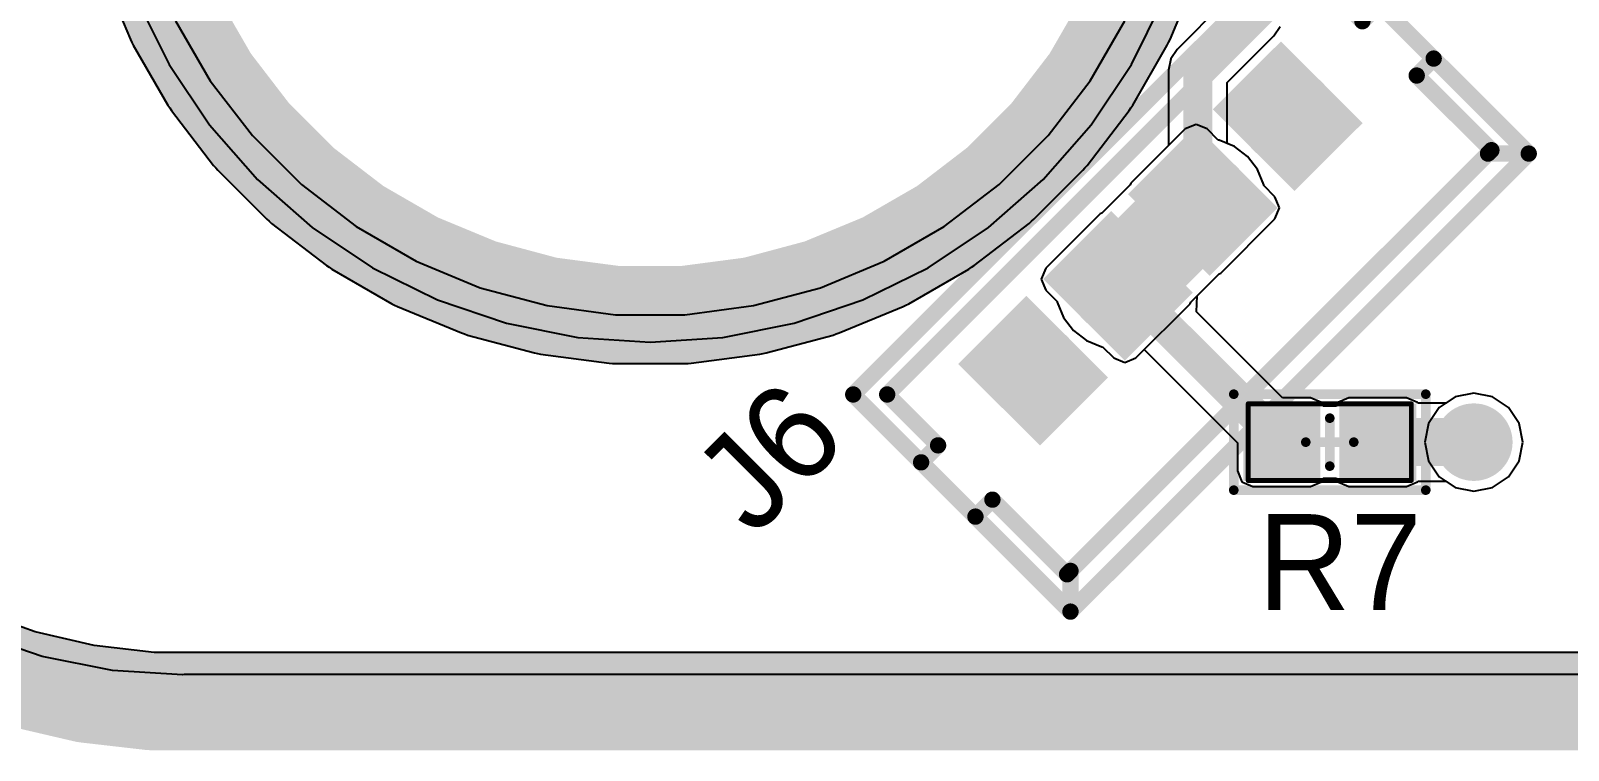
# Model space of a CAD drawing. Header units: millimetres. Extents: x 118 to 288, y 159 to 220.
# Drawn here: x 256.22 to 272.23, y 160.81 to 168.31 of the extents above; entities that cross this region are included whole.
import ezdxf

# ---------------------------------------------------------------- set-up
doc = ezdxf.new("R2010")
doc.units = ezdxf.units.MM
for name, color, linetype in [('BottomLayer', 5, 'Continuous'), ('BottomOverlay', 54, 'Continuous'), ('BottomSolder', 6, 'Continuous'), ('InternalPlane1', 76, 'Continuous'), ('InternalPlane2', 16, 'Continuous'), ('KeepOutLayer', 6, 'Continuous'), ('Mechanical1', 6, 'Continuous'), ('Mechanical13', 56, 'Continuous'), ('Mechanical15', 56, 'Continuous'), ('MultiLayer', 9, 'Continuous'), ('PadHoleLayer', 156, 'Continuous'), ('TopLayer', 1, 'Continuous'), ('TopOverlay', 2, 'Continuous'), ('TopPaste', 8, 'Continuous'), ('TopSolder', 216, 'Continuous'), ('ViaHoleLayer', 16, 'Continuous')]:
    doc.layers.add(name, color=color, linetype=linetype)

# ---------------------------------------------------------------- blocks, each defined once
blk = doc.blocks.new('MOLEX53047_0410_B_72')
at = {"layer": 'BottomLayer'}
for points in [[(-0.40000174, -0.49999646), (0.39999666, -0.49999646), (-0.40000174, 0.50000154), (0.39999666, 0.50000154)], [(0.8499983, -0.49999646), (1.6499967, -0.49999646), (0.8499983, 0.50000154), (1.6499967, 0.50000154)], [(2.09999834, -0.49999646), (2.89999674, -0.49999646), (2.09999834, 0.50000154), (2.89999674, 0.50000154)], [(3.34999838, -0.49999646), (4.149996779999999, -0.49999646), (3.34999838, 0.50000154), (4.149996779999999, 0.50000154)]]:
    blk.add_solid(points, dxfattribs=at)
at = {"layer": 'BottomOverlay', "const_width": 0.16999966}
for points in [[(-1.49999954, -1.15000024), (-1.49999954, 2.05000098)], [(5.249999659999999, 2.05000098), (-1.49999954, 2.05000098)], [(-1.1999976, 1.74999904), (-1.49999954, 2.05000098)], [(5.249999659999999, 2.05000098), (4.94999772, 1.74999904)], [(5.249999659999999, -1.15000024), (5.249999659999999, 2.05000098)], [(5.00000016, 1.74999904), (-1.25000004, 1.74999904)], [(-1.1999976, 1.74999904), (-1.25000004, 1.74999904)], [(-1.25000004, 0.6499986999999999), (-1.25000004, 1.74999904)], [(5.00000016, 1.74999904), (4.94999772, 1.74999904)], [(5.00000016, 0.6499986999999999), (5.00000016, 1.74999904)], [(-1.25000004, 0.6499986999999999), (-1.49999954, 0.6499986999999999)], [(5.249999659999999, 0.6499986999999999), (5.00000016, 0.6499986999999999)], [(-1.25000004, -0.1499997), (-1.49999954, -0.1499997)], [(-1.25000004, -0.90000074), (-1.25000004, -0.1499997)], [(5.249999659999999, -0.1499997), (5.00000016, -0.1499997)], [(5.00000016, -0.90000074), (5.00000016, -0.1499997)], [(5.00000016, -0.90000074), (-1.25000004, -0.90000074)], [(5.249999659999999, -1.15000024), (-1.49999954, -1.15000024)]]:
    blk.add_lwpolyline(points, dxfattribs=at)
at = {"layer": 'BottomOverlay', "const_width": 0.08499856}
for points in [[(-1.54249882, 2.05000098, 1), (-1.45750026, 2.05000098, 1)], [(-1.54249882, 2.05000098, 1), (-1.45750026, 2.05000098, 1)], [(-1.54249882, 2.05000098, 1), (-1.45750026, 2.05000098, 1)], [(5.20750038, 2.05000098, 1), (5.29249894, 2.05000098, 1)], [(5.20750038, 2.05000098, 1), (5.29249894, 2.05000098, 1)], [(5.20750038, 2.05000098, 1), (5.29249894, 2.05000098, 1)], [(-1.29249932, 1.74999904, 1), (-1.20750076, 1.74999904, 1)], [(-1.29249932, 1.74999904, 1), (-1.20750076, 1.74999904, 1)], [(-1.29249932, 1.74999904, 1), (-1.20750076, 1.74999904, 1)], [(-1.24249688, 1.74999904, 1), (-1.15749832, 1.74999904, 1)], [(-1.24249688, 1.74999904, 1), (-1.15749832, 1.74999904, 1)], [(4.907498439999999, 1.74999904, 1), (4.992496999999999, 1.74999904, 1)], [(4.907498439999999, 1.74999904, 1), (4.992496999999999, 1.74999904, 1)], [(4.95750088, 1.74999904, 1), (5.042499439999999, 1.74999904, 1)], [(4.95750088, 1.74999904, 1), (5.042499439999999, 1.74999904, 1)], [(4.95750088, 1.74999904, 1), (5.042499439999999, 1.74999904, 1)], [(-1.54249882, 0.6499986999999999, 1), (-1.45750026, 0.6499986999999999, 1)], [(-1.29249932, 0.6499986999999999, 1), (-1.20750076, 0.6499986999999999, 1)], [(-1.29249932, 0.6499986999999999, 1), (-1.20750076, 0.6499986999999999, 1)], [(4.95750088, 0.6499986999999999, 1), (5.042499439999999, 0.6499986999999999, 1)], [(4.95750088, 0.6499986999999999, 1), (5.042499439999999, 0.6499986999999999, 1)], [(5.20750038, 0.6499986999999999, 1), (5.29249894, 0.6499986999999999, 1)], [(-1.54249882, -0.1499997, 1), (-1.45750026, -0.1499997, 1)], [(-1.29249932, -0.1499997, 1), (-1.20750076, -0.1499997, 1)], [(-1.29249932, -0.1499997, 1), (-1.20750076, -0.1499997, 1)], [(4.95750088, -0.1499997, 1), (5.042499439999999, -0.1499997, 1)], [(4.95750088, -0.1499997, 1), (5.042499439999999, -0.1499997, 1)], [(5.20750038, -0.1499997, 1), (5.29249894, -0.1499997, 1)], [(-1.29249932, -0.90000074, 1), (-1.20750076, -0.90000074, 1)], [(-1.29249932, -0.90000074, 1), (-1.20750076, -0.90000074, 1)], [(4.95750088, -0.90000074, 1), (5.042499439999999, -0.90000074, 1)], [(4.95750088, -0.90000074, 1), (5.042499439999999, -0.90000074, 1)], [(-1.54249882, -1.15000024, 1), (-1.45750026, -1.15000024, 1)], [(-1.54249882, -1.15000024, 1), (-1.45750026, -1.15000024, 1)], [(5.20750038, -1.15000024, 1), (5.29249894, -1.15000024, 1)], [(5.20750038, -1.15000024, 1), (5.29249894, -1.15000024, 1)]]:
    blk.add_lwpolyline(points, format="xyb", close=True, dxfattribs=at)
at = {"layer": 'BottomSolder'}
for points in [[(-0.50160174, -0.60159646), (0.5015966599999999, -0.60159646), (-0.50160174, 0.60160154), (0.5015966599999999, 0.60160154)], [(0.7483983, -0.60159646), (1.7515967, -0.60159646), (0.7483983, 0.60160154), (1.7515967, 0.60160154)], [(1.99839834, -0.60159646), (3.00159674, -0.60159646), (1.99839834, 0.60160154), (3.00159674, 0.60160154)], [(3.24839838, -0.60159646), (4.25159678, -0.60159646), (3.24839838, 0.60160154), (4.25159678, 0.60160154)]]:
    blk.add_solid(points, dxfattribs=at)
at = {"layer": 'InternalPlane1', "const_width": 0.5039994999999999}
for points in [[(0.99799902, 2.54e-06, 1), (1.50199598, 2.54e-06, 1)], [(2.24799906, 2.54e-06, 1), (2.75199602, 2.54e-06, 1)]]:
    blk.add_lwpolyline(points, format="xyb", close=True, dxfattribs=at)
at = {"layer": 'InternalPlane2', "const_width": 0.5039994999999999}
for points in [[(-0.25200102, 2.54e-06, 1), (0.25199594, 2.54e-06, 1)], [(0.99799902, 2.54e-06, 1), (1.50199598, 2.54e-06, 1)], [(2.24799906, 2.54e-06, 1), (2.75199602, 2.54e-06, 1)], [(3.4979991, 2.54e-06, 1), (4.00199606, 2.54e-06, 1)]]:
    blk.add_lwpolyline(points, format="xyb", close=True, dxfattribs=at)
at = {"layer": 'MultiLayer'}
for points in [[(-0.40000174, -0.49999646), (0.39999666, -0.49999646), (-0.40000174, 0.50000154), (0.39999666, 0.50000154)], [(0.8499983, -0.49999646), (1.6499967, -0.49999646), (0.8499983, 0.50000154), (1.6499967, 0.50000154)], [(2.09999834, -0.49999646), (2.89999674, -0.49999646), (2.09999834, 0.50000154), (2.89999674, 0.50000154)], [(3.34999838, -0.49999646), (4.149996779999999, -0.49999646), (3.34999838, 0.50000154), (4.149996779999999, 0.50000154)]]:
    blk.add_solid(points, dxfattribs=at)
at = {"layer": 'PadHoleLayer', "const_width": 0.2499995}
for points in [[(-0.12500102, 2.54e-06, 1), (0.12499594, 2.54e-06, 1)], [(1.12499902, 2.54e-06, 1), (1.37499598, 2.54e-06, 1)], [(2.37499906, 2.54e-06, 1), (2.62499602, 2.54e-06, 1)], [(3.6249991, 2.54e-06, 1), (3.87499606, 2.54e-06, 1)]]:
    blk.add_lwpolyline(points, format="xyb", close=True, dxfattribs=at)
at = {"layer": 'TopLayer'}
for points in [[(-0.40000174, -0.49999646), (0.39999666, -0.49999646), (-0.40000174, 0.50000154), (0.39999666, 0.50000154)], [(0.8499983, -0.49999646), (1.6499967, -0.49999646), (0.8499983, 0.50000154), (1.6499967, 0.50000154)], [(2.09999834, -0.49999646), (2.89999674, -0.49999646), (2.09999834, 0.50000154), (2.89999674, 0.50000154)], [(3.34999838, -0.49999646), (4.149996779999999, -0.49999646), (3.34999838, 0.50000154), (4.149996779999999, 0.50000154)]]:
    blk.add_solid(points, dxfattribs=at)
at = {"layer": 'TopSolder'}
for points in [[(-0.50160174, -0.60159646), (0.5015966599999999, -0.60159646), (-0.50160174, 0.60160154), (0.5015966599999999, 0.60160154)], [(0.7483983, -0.60159646), (1.7515967, -0.60159646), (0.7483983, 0.60160154), (1.7515967, 0.60160154)], [(1.99839834, -0.60159646), (3.00159674, -0.60159646), (1.99839834, 0.60160154), (3.00159674, 0.60160154)], [(3.24839838, -0.60159646), (4.25159678, -0.60159646), (3.24839838, 0.60160154), (4.25159678, 0.60160154)]]:
    blk.add_solid(points, dxfattribs=at)
blk = doc.blocks.new('0402__82')
at = {"layer": 'Mechanical15'}
for points, const_width in [([(0.3999992, 0.85000084), (-0.3999992, 0.85000084)], 0.0499999), ([(-0.3999992, -0.85000084), (-0.3999992, 0.85000084)], 0.0499999), ([(0.3999992, -0.85000084), (0.3999992, 0.85000084)], 0.0499999), ([(0, -0.2499995), (0, 0.2499995)], 0.0999998), ([(0.2499995, 0), (-0.2499995, 0)], 0.0999998), ([(0.3999992, -0.85000084), (-0.3999992, -0.85000084)], 0.0499999)]:
    blk.add_lwpolyline(points, dxfattribs=dict(at, const_width=const_width))
for points, const_width in [([(-0.41249854, 0.85000084, 1), (-0.38749986, 0.85000084, 1)], 0.02499868), ([(-0.41249854, 0.85000084, 1), (-0.38749986, 0.85000084, 1)], 0.02499868), ([(0.38749986, 0.85000084, 1), (0.41249854, 0.85000084, 1)], 0.02499868), ([(0.38749986, 0.85000084, 1), (0.41249854, 0.85000084, 1)], 0.02499868), ([(-0.02499868, 0.2499995, 1), (0.02499868, 0.2499995, 1)], 0.0499999), ([(-0.27499818, 0, 1), (-0.22500082, 0, 1)], 0.0499999), ([(0.22500082, 0, 1), (0.27499818, 0, 1)], 0.0499999), ([(-0.02499868, -0.2499995, 1), (0.02499868, -0.2499995, 1)], 0.0499999), ([(-0.41249854, -0.85000084, 1), (-0.38749986, -0.85000084, 1)], 0.02499868), ([(-0.41249854, -0.85000084, 1), (-0.38749986, -0.85000084, 1)], 0.02499868), ([(0.38749986, -0.85000084, 1), (0.41249854, -0.85000084, 1)], 0.02499868), ([(0.38749986, -0.85000084, 1), (0.41249854, -0.85000084, 1)], 0.02499868)]:
    blk.add_lwpolyline(points, format="xyb", close=True, dxfattribs=dict(at, const_width=const_width))
at = {"layer": 'TopLayer'}
for points in [[(0.2999994, 0.80000094), (-0.2999994, 0.80000094), (0.2999994, 0.20000214), (-0.2999994, 0.20000214)], [(0.2999994, -0.1999996), (-0.2999994, -0.1999996), (0.2999994, -0.7999984), (-0.2999994, -0.7999984)]]:
    blk.add_solid(points, dxfattribs=at)
at = {"layer": 'TopOverlay', "const_width": 0.0999998}
for points in [[(-0.499999, -1.00000054), (-0.499999, 1.00000054)], [(0.499999, 1.00000054), (-0.499999, 1.00000054)], [(0.499999, -1.00000054), (0.499999, 1.00000054)], [(0.499999, -1.00000054), (-0.499999, -1.00000054)]]:
    blk.add_lwpolyline(points, dxfattribs=at)
at = {"layer": 'TopOverlay', "const_width": 0.0499999}
for points in [[(-0.52499768, 1.00000054, 1), (-0.47500032, 1.00000054, 1)], [(-0.52499768, 1.00000054, 1), (-0.47500032, 1.00000054, 1)], [(0.47500032, 1.00000054, 1), (0.52499768, 1.00000054, 1)], [(0.47500032, 1.00000054, 1), (0.52499768, 1.00000054, 1)], [(-0.52499768, -1.00000054, 1), (-0.47500032, -1.00000054, 1)], [(-0.52499768, -1.00000054, 1), (-0.47500032, -1.00000054, 1)], [(0.47500032, -1.00000054, 1), (0.52499768, -1.00000054, 1)], [(0.47500032, -1.00000054, 1), (0.52499768, -1.00000054, 1)]]:
    blk.add_lwpolyline(points, format="xyb", close=True, dxfattribs=at)
at = {"layer": 'TopPaste'}
for points in [[(0.2999994, 0.80000094), (-0.2999994, 0.80000094), (0.2999994, 0.20000214), (-0.2999994, 0.20000214)], [(0.2999994, -0.1999996), (-0.2999994, -0.1999996), (0.2999994, -0.7999984), (-0.2999994, -0.7999984)]]:
    blk.add_solid(points, dxfattribs=at)
at = {"layer": 'TopSolder'}
for points in [[(0.4015994, 0.9016009399999999), (-0.4015994, 0.9016009399999999), (0.4015994, 0.09840214), (-0.4015994, 0.09840214)], [(0.4015994, -0.09839959999999999), (-0.4015994, -0.09839959999999999), (0.4015994, -0.9015983999999999), (-0.4015994, -0.9015983999999999)]]:
    blk.add_solid(points, dxfattribs=at)

msp = doc.modelspace()

# ---------------------------------------------------------------- linework, layer by layer
at = {"layer": 'BottomLayer'}
for p, q in [((257.32552294, 168.63865434), (257.66034828, 167.95969964)), ((267.68439732, 167.95969964), (268.01922266, 168.63865434)), ((268.64412362, 168.60169988), (268.1593189, 168.11689516)), ((269.1662892, 168.25871098), (269.23259336, 168.35794624)), ((268.68148448, 167.77390626), (269.1662892, 168.25871098)), ((268.09301474, 168.0176599), (268.06972802, 167.90060654)), ((268.1593189, 168.11689516), (268.09301474, 168.0176599)), ((257.66034828, 167.95969964), (258.0809291, 167.33025462)), ((267.2638165, 167.33025462), (267.68439732, 167.95969964)), ((268.06972802, 167.90060654), (268.06973056, 167.90059384)), ((268.06973056, 167.90059384), (268.06973056, 167.1154392)), ((268.68148448, 167.1357211), (268.68148448, 167.77390626)), ((258.0809291, 167.33025462), (258.58007212, 166.76109142)), ((266.76467348, 166.76109142), (267.2638165, 167.33025462)), ((268.06973056, 167.1154392), (267.6769221, 166.72263074)), ((268.75592426, 167.10488804), (268.68148448, 167.1357211)), ((268.89170504, 167.00069724), (268.75592426, 167.10488804)), ((268.99589584, 166.86491646), (268.89170504, 167.00069724)), ((269.0613872, 166.70679892), (268.99589584, 166.86491646)), ((258.58007212, 166.76109142), (259.14923532, 166.2619484)), ((266.19551028, 166.2619484), (266.76467348, 166.76109142)), ((267.67017078, 166.70632902), (267.37502786, 166.4111861)), ((267.6769221, 166.72263074), (267.67017078, 166.70632902)), ((269.06254798, 166.69798258), (269.0613872, 166.70679892)), ((269.17932194, 166.58120862), (269.06254798, 166.69798258)), ((269.22687582, 166.46640316), (269.17932194, 166.58120862)), ((267.35872106, 166.40443224), (266.79303766, 165.83874884)), ((267.37502786, 166.4111861), (267.35872106, 166.40443224)), ((269.17932194, 166.3515977), (269.22687582, 166.46640316)), ((259.14923532, 166.2619484), (259.7786778, 165.84136758)), ((265.5660678, 165.84136758), (266.19551028, 166.2619484)), ((268.61363854, 165.7859143), (269.17932194, 166.3515977)), ((259.7786778, 165.84136758), (260.45763504, 165.50654224)), ((264.88711056, 165.50654224), (265.5660678, 165.84136758)), ((266.79303766, 165.83874884), (266.74548378, 165.72394338)), ((268.30218882, 165.48401244), (268.59733682, 165.77916298)), ((268.59733682, 165.77916298), (268.61363854, 165.7859143)), ((266.74548378, 165.72394338), (266.79303766, 165.60913792)), ((266.79303766, 165.60913792), (266.90980908, 165.4923665)), ((260.45763504, 165.50654224), (261.17448654, 165.26320516)), ((264.17025906, 165.26320516), (264.88711056, 165.50654224)), ((266.90980908, 165.4923665), (266.91096986, 165.48354762)), ((266.91096986, 165.48354762), (266.9764663, 165.32543008)), ((267.7297541, 164.9020324), (268.2954375, 165.4677158)), ((268.2954375, 165.4677158), (268.30218882, 165.48401244)), ((261.17448654, 165.26320516), (261.91696664, 165.11551686)), ((263.42777896, 165.11551686), (264.17025906, 165.26320516)), ((266.9764663, 165.32543008), (267.08065456, 165.1896493)), ((261.91696664, 165.11551686), (262.6723728, 165.06600464)), ((262.6723728, 165.06600464), (263.42777896, 165.11551686)), ((267.08065456, 165.1896493), (267.2164328, 165.08546104)), ((267.2164328, 165.08546104), (267.37455288, 165.0199646)), ((267.37455288, 165.0199646), (267.38337176, 165.01880382)), ((267.38337176, 165.01880382), (267.50014318, 164.9020324)), ((267.50014318, 164.9020324), (267.61494864, 164.85447852)), ((267.61494864, 164.85447852), (267.7297541, 164.9020324)), ((271.05491128, 164.495988), (270.88952172, 164.38547768)), ((271.25000106, 164.53479412), (271.05491128, 164.495988)), ((271.44509084, 164.495988), (271.25000106, 164.53479412)), ((271.6104804, 164.38547768), (271.44509084, 164.495988)), ((270.88952172, 164.38547768), (270.7790114, 164.22008812)), ((271.72099072, 164.22008812), (271.6104804, 164.38547768)), ((270.7790114, 164.22008812), (270.74020528, 164.02499834)), ((271.75979684, 164.02499834), (271.72099072, 164.22008812)), ((270.74020528, 164.02499834), (270.7790114, 163.82990856)), ((271.72099072, 163.82990856), (271.75979684, 164.02499834)), ((270.7790114, 163.82990856), (270.88952172, 163.664519)), ((271.6104804, 163.664519), (271.72099072, 163.82990856)), ((270.88952172, 163.664519), (271.05491128, 163.55400868)), ((271.44509084, 163.55400868), (271.6104804, 163.664519)), ((271.05491128, 163.55400868), (271.25000106, 163.51520256)), ((271.25000106, 163.51520256), (271.44509084, 163.55400868)), ((256.33732578, 161.79296572), (255.62825684, 162.0336612)), ((257.07174646, 161.64688016), (256.33732578, 161.79296572)), ((257.80025148, 161.59913324), (257.07174646, 161.64688016)), ((257.81895096, 161.6028518), (257.80025148, 161.59913324)), ((277.74096598, 161.6028518), (257.81895096, 161.6028518))]:
    msp.add_line(p, q, dxfattribs=at)
for points, const_width in [([(268.37560752, 167.90060654), (268.95000058, 168.4749996)], 0.2999994), ([(268.37560752, 166.53711422), (268.37560752, 167.90060654)], 0.2999994), ([(267.54424012, 165.65323232), (268.42812202, 166.53711422)], 1.00000054), ([(268.37560752, 166.53711422), (268.42812202, 166.53711422)], 0.2999994), ([(267.54423758, 165.65323232), (267.54424012, 165.65323232)], 1.00000054)]:
    msp.add_lwpolyline(points, dxfattribs=dict(at, const_width=const_width))
for points, const_width in [([(268.30060894, 167.90060654, 1), (268.4506061, 167.90060654, 1)], 0.1499997), ([(268.30060894, 167.90060654, 1), (268.4506061, 167.90060654, 1)], 0.1499997), ([(268.17812252, 166.53711422, 1), (268.67812152, 166.53711422, 1)], 0.499999), ([(268.30060894, 166.53711422, 1), (268.4506061, 166.53711422, 1)], 0.1499997), ([(268.30060894, 166.53711422, 1), (268.4506061, 166.53711422, 1)], 0.1499997), ([(268.35312344, 166.53711422, 1), (268.5031206, 166.53711422, 1)], 0.1499997), ([(267.29423808, 165.65323232, 1), (267.79423708, 165.65323232, 1)], 0.499999), ([(267.29424062, 165.65323232, 1), (267.79423962, 165.65323232, 1)], 0.499999), ([(267.29424062, 165.65323232, 1), (267.79423962, 165.65323232, 1)], 0.499999), ([(271.07500014, 164.02499834, 1), (271.42500198, 164.02499834, 1)], 0.3499993)]:
    msp.add_lwpolyline(points, format="xyb", close=True, dxfattribs=dict(at, const_width=const_width))
at = {"layer": 'InternalPlane1'}
for p, q in [((256.98147994, 168.88633736), (257.25738744, 168.22024014)), ((268.08735562, 168.22024014), (268.36326312, 168.88633736)), ((257.25738744, 168.22024014), (257.27312782, 168.19079392)), ((257.27312782, 168.19079392), (257.28691748, 168.16035456)), ((257.28691748, 168.16035456), (257.64740444, 167.53597176)), ((267.69733862, 167.53596922), (268.05782558, 168.16035456)), ((268.05782558, 168.16035456), (268.07161524, 168.19079392)), ((268.07161524, 168.19079392), (268.08735562, 168.22024014)), ((257.64740444, 167.53597176), (257.6668583, 167.50882424)), ((257.6668583, 167.50882424), (257.68450114, 167.4804499)), ((267.66024192, 167.4804499), (267.67787714, 167.50881154)), ((267.67787714, 167.50881154), (267.69733862, 167.53596922)), ((257.68450114, 167.4804499), (258.12340806, 166.90845968)), ((267.22133754, 166.90845968), (267.66024192, 167.4804499)), ((258.12340806, 166.90845968), (258.14623504, 166.88408584)), ((258.14623504, 166.88408584), (258.16743134, 166.85825912)), ((267.17731172, 166.85825912), (267.19849532, 166.8840706)), ((267.19849532, 166.8840706), (267.22133754, 166.90845968)), ((258.16743134, 166.85825912), (258.67723982, 166.34845064)), ((266.66750324, 166.34845064), (267.17731172, 166.85825912)), ((258.67723982, 166.34845064), (258.7030513, 166.32726704)), ((258.7030513, 166.32726704), (258.72744038, 166.30442482)), ((258.72744038, 166.30442482), (259.2994306, 165.86552044)), ((266.04531246, 165.86552044), (266.61730268, 166.30442736)), ((266.61730268, 166.30442736), (266.64167652, 166.32725434)), ((266.64167652, 166.32725434), (266.66750324, 166.34845064)), ((259.2994306, 165.86552044), (259.32779224, 165.84788522)), ((259.32779224, 165.84788522), (259.35494992, 165.82842374)), ((259.35494992, 165.82842374), (259.97933526, 165.46793678)), ((265.3654078, 165.46793678), (265.9897906, 165.82842374)), ((265.9897906, 165.82842374), (266.01693812, 165.8478776)), ((266.01693812, 165.8478776), (266.04531246, 165.86552044)), ((259.97933526, 165.46793678), (260.00977462, 165.45414712)), ((260.00977462, 165.45414712), (260.03922084, 165.43840674)), ((260.03922084, 165.43840674), (260.70531806, 165.16249924)), ((264.639425, 165.16249924), (265.30552222, 165.43840674)), ((265.30552222, 165.43840674), (265.33496844, 165.45414712)), ((265.33496844, 165.45414712), (265.3654078, 165.46793678)), ((260.70531806, 165.16249924), (260.73727888, 165.15280406)), ((260.73727888, 165.15280406), (260.76854374, 165.14103624)), ((260.76854374, 165.14103624), (261.46495332, 164.9544326)), ((263.87978974, 164.9544326), (264.57619932, 165.14103624)), ((264.57619932, 165.14103624), (264.60746418, 165.15280406)), ((264.60746418, 165.15280406), (264.639425, 165.16249924)), ((261.46495332, 164.9544326), (261.49790982, 164.94899192)), ((261.49790982, 164.94899192), (261.53044468, 164.94140494)), ((263.81429838, 164.94140494), (263.84683324, 164.94899192)), ((263.84683324, 164.94899192), (263.87978974, 164.9544326)), ((261.53044468, 164.94140494), (262.24525656, 164.84730048)), ((262.24525656, 164.84730048), (262.27864486, 164.84620828)), ((262.27864486, 164.84620828), (262.3118833, 164.84293422)), ((262.3118833, 164.84293422), (263.03285976, 164.84293422)), ((263.03285976, 164.84293422), (263.0660982, 164.84620828)), ((263.0660982, 164.84620828), (263.0994865, 164.84730048)), ((263.0994865, 164.84730048), (263.81429838, 164.94140494)), ((256.26738688, 162.04737212), (255.6752189, 162.25903286)), ((256.87980374, 161.90472064), (256.26738688, 162.04737212)), ((257.50453452, 161.83292246), (256.87980374, 161.90472064)), ((257.81894842, 161.832925), (257.50453452, 161.83292246)), ((257.81895096, 161.832925), (257.81894842, 161.832925)), ((277.74096344, 161.832925), (257.81895096, 161.832925)), ((257.81895096, 161.832925), (257.81895096, 161.832925))]:
    msp.add_line(p, q, dxfattribs=at)
at = {"layer": 'InternalPlane1', "const_width": 1.016}
for points in [[(257.45308174, 169.08168114), (257.72898924, 168.41558392)], [(267.61575382, 168.41558392), (267.89166132, 169.08168114)], [(257.72898924, 168.41558392), (258.0894762, 167.79119858)], [(267.25526686, 167.79119858), (267.61575382, 168.41558392)], [(258.0894762, 167.79119858), (258.52838058, 167.21920836)], [(266.81636248, 167.21920836), (267.25526686, 167.79119858)], [(258.52838058, 167.21920836), (259.03818906, 166.70939988)], [(266.306554, 166.70939988), (266.81636248, 167.21920836)], [(259.03818906, 166.70939988), (259.61017928, 166.2704955)], [(265.73456378, 166.2704955), (266.306554, 166.70939988)], [(259.61017928, 166.2704955), (260.23456462, 165.91000854)], [(265.11017844, 165.91000854), (265.73456378, 166.2704955)], [(260.23456462, 165.91000854), (260.90066184, 165.63410104)], [(264.44408122, 165.63410104), (265.11017844, 165.91000854)], [(260.90066184, 165.63410104), (261.59707142, 165.4474974)], [(263.74767164, 165.4474974), (264.44408122, 165.63410104)], [(261.59707142, 165.4474974), (262.3118833, 165.35339294)], [(263.03285976, 165.35339294), (263.74767164, 165.4474974)], [(262.3118833, 165.35339294), (263.03285976, 165.35339294)], [(255.47588478, 161.78819306), (256.12309456, 161.55686002)], [(256.12309456, 161.55686002), (256.79248108, 161.40093704)], [(256.79248108, 161.40093704), (257.47529658, 161.32246374)], [(257.47529658, 161.32246374), (257.81895096, 161.32246628)], [(257.81895096, 161.32246628), (277.74096344, 161.32246628)]]:
    msp.add_lwpolyline(points, dxfattribs=at)
at = {"layer": 'InternalPlane1'}
for points, const_width in [([(257.47498924, 168.41558392, 1), (257.98298924, 168.41558392, 1)], 0.508), ([(257.47498924, 168.41558392, 1), (257.98298924, 168.41558392, 1)], 0.508), ([(267.36175382, 168.41558392, 1), (267.86975382, 168.41558392, 1)], 0.508), ([(267.36175382, 168.41558392, 1), (267.86975382, 168.41558392, 1)], 0.508), ([(257.8354762, 167.79119858, 1), (258.3434762, 167.79119858, 1)], 0.508), ([(257.8354762, 167.79119858, 1), (258.3434762, 167.79119858, 1)], 0.508), ([(267.00126686, 167.79119858, 1), (267.50926686, 167.79119858, 1)], 0.508), ([(267.00126686, 167.79119858, 1), (267.50926686, 167.79119858, 1)], 0.508), ([(258.27438058, 167.21920836, 1), (258.78238058, 167.21920836, 1)], 0.508), ([(258.27438058, 167.21920836, 1), (258.78238058, 167.21920836, 1)], 0.508), ([(266.56236248, 167.21920836, 1), (267.07036248, 167.21920836, 1)], 0.508), ([(266.56236248, 167.21920836, 1), (267.07036248, 167.21920836, 1)], 0.508), ([(258.78418906, 166.70939988, 1), (259.29218906, 166.70939988, 1)], 0.508), ([(258.78418906, 166.70939988, 1), (259.29218906, 166.70939988, 1)], 0.508), ([(266.052554, 166.70939988, 1), (266.560554, 166.70939988, 1)], 0.508), ([(266.052554, 166.70939988, 1), (266.560554, 166.70939988, 1)], 0.508), ([(259.35617928, 166.2704955, 1), (259.86417928, 166.2704955, 1)], 0.508), ([(259.35617928, 166.2704955, 1), (259.86417928, 166.2704955, 1)], 0.508), ([(265.48056378, 166.2704955, 1), (265.98856378, 166.2704955, 1)], 0.508), ([(265.48056378, 166.2704955, 1), (265.98856378, 166.2704955, 1)], 0.508), ([(259.98056462, 165.91000854, 1), (260.48856462, 165.91000854, 1)], 0.508), ([(259.98056462, 165.91000854, 1), (260.48856462, 165.91000854, 1)], 0.508), ([(264.85617844, 165.91000854, 1), (265.36417844, 165.91000854, 1)], 0.508), ([(264.85617844, 165.91000854, 1), (265.36417844, 165.91000854, 1)], 0.508), ([(260.64666184, 165.63410104, 1), (261.15466184, 165.63410104, 1)], 0.508), ([(260.64666184, 165.63410104, 1), (261.15466184, 165.63410104, 1)], 0.508), ([(264.19008122, 165.63410104, 1), (264.69808122, 165.63410104, 1)], 0.508), ([(264.19008122, 165.63410104, 1), (264.69808122, 165.63410104, 1)], 0.508), ([(261.34307142, 165.4474974, 1), (261.85107142, 165.4474974, 1)], 0.508), ([(261.34307142, 165.4474974, 1), (261.85107142, 165.4474974, 1)], 0.508), ([(263.49367164, 165.4474974, 1), (264.00167164, 165.4474974, 1)], 0.508), ([(263.49367164, 165.4474974, 1), (264.00167164, 165.4474974, 1)], 0.508), ([(262.0578833, 165.35339294, 1), (262.5658833, 165.35339294, 1)], 0.508), ([(262.0578833, 165.35339294, 1), (262.5658833, 165.35339294, 1)], 0.508), ([(262.77885976, 165.35339294, 1), (263.28685976, 165.35339294, 1)], 0.508), ([(262.77885976, 165.35339294, 1), (263.28685976, 165.35339294, 1)], 0.508), ([(271.04800248, 164.02499834, 1), (271.45199964, 164.02499834, 1)], 0.4039997), ([(255.86909456, 161.55686002, 1), (256.37709456, 161.55686002, 1)], 0.508), ([(255.86909456, 161.55686002, 1), (256.37709456, 161.55686002, 1)], 0.508), ([(256.53848108, 161.40093704, 1), (257.04648108, 161.40093704, 1)], 0.508), ([(256.53848108, 161.40093704, 1), (257.04648108, 161.40093704, 1)], 0.508), ([(257.22129658, 161.32246374, 1), (257.72929658, 161.32246374, 1)], 0.508), ([(257.22129658, 161.32246374, 1), (257.72929658, 161.32246374, 1)], 0.508), ([(257.56495096, 161.32246628, 1), (258.07295096, 161.32246628, 1)], 0.508), ([(257.56495096, 161.32246628, 1), (258.07295096, 161.32246628, 1)], 0.508)]:
    msp.add_lwpolyline(points, format="xyb", close=True, dxfattribs=dict(at, const_width=const_width))
at = {"layer": 'InternalPlane2'}
for p, q in [((256.98147994, 168.88633736), (257.25738744, 168.22024014)), ((268.08735562, 168.22024014), (268.36326312, 168.88633736)), ((257.25738744, 168.22024014), (257.27312782, 168.19079392)), ((257.27312782, 168.19079392), (257.28691748, 168.16035456)), ((257.28691748, 168.16035456), (257.64740444, 167.53597176)), ((267.69733862, 167.53596922), (268.05782558, 168.16035456)), ((268.05782558, 168.16035456), (268.07161524, 168.19079392)), ((268.07161524, 168.19079392), (268.08735562, 168.22024014)), ((257.64740444, 167.53597176), (257.6668583, 167.50882424)), ((257.6668583, 167.50882424), (257.68450114, 167.4804499)), ((267.66024192, 167.4804499), (267.67787714, 167.50881154)), ((267.67787714, 167.50881154), (267.69733862, 167.53596922)), ((257.68450114, 167.4804499), (258.12340806, 166.90845968)), ((267.22133754, 166.90845968), (267.66024192, 167.4804499)), ((258.12340806, 166.90845968), (258.14623504, 166.88408584)), ((258.14623504, 166.88408584), (258.16743134, 166.85825912)), ((267.17731172, 166.85825912), (267.19849532, 166.8840706)), ((267.19849532, 166.8840706), (267.22133754, 166.90845968)), ((258.16743134, 166.85825912), (258.67723982, 166.34845064)), ((266.66750324, 166.34845064), (267.17731172, 166.85825912)), ((258.67723982, 166.34845064), (258.7030513, 166.32726704)), ((258.7030513, 166.32726704), (258.72744038, 166.30442482)), ((258.72744038, 166.30442482), (259.2994306, 165.86552044)), ((266.04531246, 165.86552044), (266.61730268, 166.30442736)), ((266.61730268, 166.30442736), (266.64167652, 166.32725434)), ((266.64167652, 166.32725434), (266.66750324, 166.34845064)), ((259.2994306, 165.86552044), (259.32779224, 165.84788522)), ((259.32779224, 165.84788522), (259.35494992, 165.82842374)), ((259.35494992, 165.82842374), (259.97933526, 165.46793678)), ((265.3654078, 165.46793678), (265.9897906, 165.82842374)), ((265.9897906, 165.82842374), (266.01693812, 165.8478776)), ((266.01693812, 165.8478776), (266.04531246, 165.86552044)), ((259.97933526, 165.46793678), (260.00977462, 165.45414712)), ((260.00977462, 165.45414712), (260.03922084, 165.43840674)), ((260.03922084, 165.43840674), (260.70531806, 165.16249924)), ((264.639425, 165.16249924), (265.30552222, 165.43840674)), ((265.30552222, 165.43840674), (265.33496844, 165.45414712)), ((265.33496844, 165.45414712), (265.3654078, 165.46793678)), ((260.70531806, 165.16249924), (260.73727888, 165.15280406)), ((260.73727888, 165.15280406), (260.76854374, 165.14103624)), ((260.76854374, 165.14103624), (261.46495332, 164.9544326)), ((263.87978974, 164.9544326), (264.57619932, 165.14103624)), ((264.57619932, 165.14103624), (264.60746418, 165.15280406)), ((264.60746418, 165.15280406), (264.639425, 165.16249924)), ((261.46495332, 164.9544326), (261.49790982, 164.94899192)), ((261.49790982, 164.94899192), (261.53044468, 164.94140494)), ((263.81429838, 164.94140494), (263.84683324, 164.94899192)), ((263.84683324, 164.94899192), (263.87978974, 164.9544326)), ((261.53044468, 164.94140494), (262.24525656, 164.84730048)), ((262.24525656, 164.84730048), (262.27864486, 164.84620828)), ((262.27864486, 164.84620828), (262.3118833, 164.84293422)), ((262.3118833, 164.84293422), (263.03285976, 164.84293422)), ((263.03285976, 164.84293422), (263.0660982, 164.84620828)), ((263.0660982, 164.84620828), (263.0994865, 164.84730048)), ((263.0994865, 164.84730048), (263.81429838, 164.94140494)), ((256.26738688, 162.04737212), (255.6752189, 162.25903286)), ((256.87980374, 161.90472064), (256.26738688, 162.04737212)), ((257.50453452, 161.83292246), (256.87980374, 161.90472064)), ((257.81894842, 161.832925), (257.50453452, 161.83292246)), ((257.81895096, 161.832925), (257.81894842, 161.832925)), ((277.74096344, 161.832925), (257.81895096, 161.832925)), ((257.81895096, 161.832925), (257.81895096, 161.832925))]:
    msp.add_line(p, q, dxfattribs=at)
at = {"layer": 'InternalPlane2', "const_width": 1.016}
for points in [[(257.45308174, 169.08168114), (257.72898924, 168.41558392)], [(267.61575382, 168.41558392), (267.89166132, 169.08168114)], [(257.72898924, 168.41558392), (258.0894762, 167.79119858)], [(267.25526686, 167.79119858), (267.61575382, 168.41558392)], [(258.0894762, 167.79119858), (258.52838058, 167.21920836)], [(266.81636248, 167.21920836), (267.25526686, 167.79119858)], [(258.52838058, 167.21920836), (259.03818906, 166.70939988)], [(266.306554, 166.70939988), (266.81636248, 167.21920836)], [(259.03818906, 166.70939988), (259.61017928, 166.2704955)], [(265.73456378, 166.2704955), (266.306554, 166.70939988)], [(259.61017928, 166.2704955), (260.23456462, 165.91000854)], [(265.11017844, 165.91000854), (265.73456378, 166.2704955)], [(260.23456462, 165.91000854), (260.90066184, 165.63410104)], [(264.44408122, 165.63410104), (265.11017844, 165.91000854)], [(260.90066184, 165.63410104), (261.59707142, 165.4474974)], [(263.74767164, 165.4474974), (264.44408122, 165.63410104)], [(261.59707142, 165.4474974), (262.3118833, 165.35339294)], [(263.03285976, 165.35339294), (263.74767164, 165.4474974)], [(262.3118833, 165.35339294), (263.03285976, 165.35339294)], [(255.47588478, 161.78819306), (256.12309456, 161.55686002)], [(256.12309456, 161.55686002), (256.79248108, 161.40093704)], [(256.79248108, 161.40093704), (257.47529658, 161.32246374)], [(257.47529658, 161.32246374), (257.81895096, 161.32246628)], [(257.81895096, 161.32246628), (277.74096344, 161.32246628)]]:
    msp.add_lwpolyline(points, dxfattribs=at)
at = {"layer": 'InternalPlane2', "const_width": 0.508}
for points in [[(257.47498924, 168.41558392, 1), (257.98298924, 168.41558392, 1)], [(257.47498924, 168.41558392, 1), (257.98298924, 168.41558392, 1)], [(267.36175382, 168.41558392, 1), (267.86975382, 168.41558392, 1)], [(267.36175382, 168.41558392, 1), (267.86975382, 168.41558392, 1)], [(257.8354762, 167.79119858, 1), (258.3434762, 167.79119858, 1)], [(257.8354762, 167.79119858, 1), (258.3434762, 167.79119858, 1)], [(267.00126686, 167.79119858, 1), (267.50926686, 167.79119858, 1)], [(267.00126686, 167.79119858, 1), (267.50926686, 167.79119858, 1)], [(258.27438058, 167.21920836, 1), (258.78238058, 167.21920836, 1)], [(258.27438058, 167.21920836, 1), (258.78238058, 167.21920836, 1)], [(266.56236248, 167.21920836, 1), (267.07036248, 167.21920836, 1)], [(266.56236248, 167.21920836, 1), (267.07036248, 167.21920836, 1)], [(258.78418906, 166.70939988, 1), (259.29218906, 166.70939988, 1)], [(258.78418906, 166.70939988, 1), (259.29218906, 166.70939988, 1)], [(266.052554, 166.70939988, 1), (266.560554, 166.70939988, 1)], [(266.052554, 166.70939988, 1), (266.560554, 166.70939988, 1)], [(259.35617928, 166.2704955, 1), (259.86417928, 166.2704955, 1)], [(259.35617928, 166.2704955, 1), (259.86417928, 166.2704955, 1)], [(265.48056378, 166.2704955, 1), (265.98856378, 166.2704955, 1)], [(265.48056378, 166.2704955, 1), (265.98856378, 166.2704955, 1)], [(259.98056462, 165.91000854, 1), (260.48856462, 165.91000854, 1)], [(259.98056462, 165.91000854, 1), (260.48856462, 165.91000854, 1)], [(264.85617844, 165.91000854, 1), (265.36417844, 165.91000854, 1)], [(264.85617844, 165.91000854, 1), (265.36417844, 165.91000854, 1)], [(260.64666184, 165.63410104, 1), (261.15466184, 165.63410104, 1)], [(260.64666184, 165.63410104, 1), (261.15466184, 165.63410104, 1)], [(264.19008122, 165.63410104, 1), (264.69808122, 165.63410104, 1)], [(264.19008122, 165.63410104, 1), (264.69808122, 165.63410104, 1)], [(261.34307142, 165.4474974, 1), (261.85107142, 165.4474974, 1)], [(261.34307142, 165.4474974, 1), (261.85107142, 165.4474974, 1)], [(263.49367164, 165.4474974, 1), (264.00167164, 165.4474974, 1)], [(263.49367164, 165.4474974, 1), (264.00167164, 165.4474974, 1)], [(262.0578833, 165.35339294, 1), (262.5658833, 165.35339294, 1)], [(262.0578833, 165.35339294, 1), (262.5658833, 165.35339294, 1)], [(262.77885976, 165.35339294, 1), (263.28685976, 165.35339294, 1)], [(262.77885976, 165.35339294, 1), (263.28685976, 165.35339294, 1)], [(255.86909456, 161.55686002, 1), (256.37709456, 161.55686002, 1)], [(255.86909456, 161.55686002, 1), (256.37709456, 161.55686002, 1)], [(256.53848108, 161.40093704, 1), (257.04648108, 161.40093704, 1)], [(256.53848108, 161.40093704, 1), (257.04648108, 161.40093704, 1)], [(257.22129658, 161.32246374, 1), (257.72929658, 161.32246374, 1)], [(257.22129658, 161.32246374, 1), (257.72929658, 161.32246374, 1)], [(257.56495096, 161.32246628, 1), (258.07295096, 161.32246628, 1)], [(257.56495096, 161.32246628, 1), (258.07295096, 161.32246628, 1)]]:
    msp.add_lwpolyline(points, format="xyb", close=True, dxfattribs=at)
at = {"layer": 'KeepOutLayer', "const_width": 0.2499995}
for points in [[(253.51990698, 204.6125067, -0.1379566919992294), (287.49041562, 166.7032353)], [(257.81895096, 161.32246374, -0.2329335208684061), (253.06207198, 163.6656747)]]:
    msp.add_lwpolyline(points, format="xyb", dxfattribs=at)
at = {"layer": 'KeepOutLayer'}
for points, const_width in [([(268.17237196, 170.8533921, 1), (257.17237364, 170.8533921, 1)], 0.2499995), ([(257.75645172, 161.32246628, 1), (257.8814502, 161.32246628, 1)], 0.12499848), ([(257.75645172, 161.32246374, 1), (257.8814502, 161.32246374, 1)], 0.12499848)]:
    msp.add_lwpolyline(points, format="xyb", close=True, dxfattribs=dict(at, const_width=const_width))
at = {"layer": 'KeepOutLayer', "const_width": 0.2499995}
msp.add_lwpolyline([(257.81895096, 161.32246628), (277.74096598, 161.32246628)], dxfattribs=at)
at = {"layer": 'Mechanical1', "const_width": 0.2499995}
msp.add_lwpolyline([(268.17237196, 170.8533921, 1), (257.17237364, 170.8533921, 1)], format="xyb", close=True, dxfattribs=at)
at = {"layer": 'Mechanical13', "const_width": 0.2499995}
for points in [[(253.51990698, 204.6125067, -0.1379566919992294), (287.49041562, 166.7032353)], [(257.81895096, 161.32246374, -0.2329335208684061), (253.06207198, 163.6656747)]]:
    msp.add_lwpolyline(points, format="xyb", dxfattribs=at)
msp.add_lwpolyline([(257.81895096, 161.32246628), (277.74096598, 161.32246628)], dxfattribs=at)
at = {"layer": 'Mechanical13', "const_width": 0.12499848}
for points in [[(257.75645172, 161.32246628, 1), (257.8814502, 161.32246628, 1)], [(257.75645172, 161.32246374, 1), (257.8814502, 161.32246374, 1)]]:
    msp.add_lwpolyline(points, format="xyb", close=True, dxfattribs=at)
at = {"layer": 'MultiLayer'}
for p, q in [((257.72898924, 168.41558392), (258.0894762, 167.79119858)), ((267.25526686, 167.79119858), (267.61575382, 168.41558392)), ((258.0894762, 167.79119858), (258.52838058, 167.21920836)), ((266.81636248, 167.21920836), (267.25526686, 167.79119858)), ((258.52838058, 167.21920836), (259.03818906, 166.70939988)), ((266.306554, 166.70939988), (266.81636248, 167.21920836)), ((259.03818906, 166.70939988), (259.61017928, 166.2704955)), ((265.73456378, 166.2704955), (266.306554, 166.70939988)), ((259.61017928, 166.2704955), (260.23456462, 165.91000854)), ((265.11017844, 165.91000854), (265.73456378, 166.2704955)), ((260.23456462, 165.91000854), (260.90066184, 165.63410104)), ((264.44408122, 165.63410104), (265.11017844, 165.91000854)), ((260.90066184, 165.63410104), (261.59707142, 165.4474974)), ((263.74767164, 165.4474974), (264.44408122, 165.63410104)), ((261.59707142, 165.4474974), (262.3118833, 165.35339294)), ((263.03285976, 165.35339294), (263.74767164, 165.4474974)), ((262.3118833, 165.35339294), (262.6723728, 165.35339294)), ((262.6723728, 165.35339294), (263.03285976, 165.35339294))]:
    msp.add_line(p, q, dxfattribs=at)
at = {"layer": 'MultiLayer', "const_width": 0.3499993}
msp.add_lwpolyline([(271.07500014, 164.02499834, 1), (271.42500198, 164.02499834, 1)], format="xyb", close=True, dxfattribs=at)
at = {"layer": 'TopLayer'}
for p, q in [((257.32552294, 168.63865434), (257.66034828, 167.95969964)), ((267.68439732, 167.95969964), (268.01922266, 168.63865434)), ((257.66034828, 167.95969964), (258.0809291, 167.33025462)), ((267.2638165, 167.33025462), (267.68439732, 167.95969964)), ((258.0809291, 167.33025462), (258.58007212, 166.76109142)), ((266.76467348, 166.76109142), (267.2638165, 167.33025462)), ((268.2426055, 167.28831414), (267.6769221, 166.72263074)), ((268.35741096, 167.33586802), (268.2426055, 167.28831414)), ((268.47221642, 167.28831414), (268.35741096, 167.33586802)), ((268.58898784, 167.17154272), (268.47221642, 167.28831414)), ((268.59780672, 167.17038194), (268.58898784, 167.17154272)), ((268.7559268, 167.1048855), (268.59780672, 167.17038194)), ((268.89170504, 167.00069724), (268.7559268, 167.1048855)), ((268.9958933, 166.864919), (268.89170504, 167.00069724)), ((269.06138974, 166.70679892), (268.9958933, 166.864919)), ((258.58007212, 166.76109142), (259.14923532, 166.2619484)), ((266.19551028, 166.2619484), (266.76467348, 166.76109142)), ((267.67017078, 166.7063341), (267.37502278, 166.41118356)), ((267.6769221, 166.72263074), (267.67017078, 166.7063341)), ((269.06255052, 166.69798004), (269.06138974, 166.70679892)), ((269.17932194, 166.58120862), (269.06255052, 166.69798004)), ((269.22687582, 166.46640316), (269.17932194, 166.58120862)), ((267.35872106, 166.40443224), (266.79303766, 165.83874884)), ((267.37502278, 166.41118356), (267.35872106, 166.40443224)), ((269.17932194, 166.3515977), (269.22687582, 166.46640316)), ((259.14923532, 166.2619484), (259.7786778, 165.84136758)), ((265.5660678, 165.84136758), (266.19551028, 166.2619484)), ((268.61363854, 165.7859143), (269.17932194, 166.3515977)), ((259.7786778, 165.84136758), (260.45763504, 165.50654224)), ((264.88711056, 165.50654224), (265.5660678, 165.84136758)), ((266.79303766, 165.83874884), (266.74548378, 165.72394338)), ((268.36872158, 165.55055028), (268.59733428, 165.77916044)), ((268.59733428, 165.77916044), (268.61363854, 165.7859143)), ((266.74548378, 165.72394338), (266.79303766, 165.60913792)), ((266.79303766, 165.60913792), (266.90981162, 165.49236396)), ((260.45763504, 165.50654224), (261.17448654, 165.26320516)), ((264.17025906, 165.26320516), (264.88711056, 165.50654224)), ((266.90981162, 165.49236396), (266.9109724, 165.48354762)), ((266.9109724, 165.48354762), (266.97646376, 165.32543008)), ((268.36188136, 165.38174188), (268.36872158, 165.55055028)), ((261.17448654, 165.26320516), (261.91696664, 165.11551686)), ((263.42777896, 165.11551686), (264.17025906, 165.26320516)), ((266.97646376, 165.32543008), (267.08065456, 165.1896493)), ((269.25626616, 164.48735708), (268.36188136, 165.38174188)), ((261.91696664, 165.11551686), (262.6723728, 165.06600464)), ((262.6723728, 165.06600464), (263.42777896, 165.11551686)), ((267.08065456, 165.1896493), (267.21643534, 165.0854585)), ((267.21643534, 165.0854585), (267.37455288, 165.01996714)), ((267.37455288, 165.01996714), (267.38336922, 165.01880636)), ((267.38336922, 165.01880636), (267.50014318, 164.9020324)), ((267.7297541, 164.9020324), (267.81705136, 164.98932966)), ((267.81705136, 164.98932966), (268.78764378, 164.0187347)), ((267.50014318, 164.9020324), (267.61494864, 164.85447852)), ((267.61494864, 164.85447852), (267.7297541, 164.9020324)), ((269.55000192, 164.48735708), (269.25626616, 164.48735708)), ((269.66480738, 164.4398032), (269.55000192, 164.48735708)), ((269.95000366, 164.48735708), (269.8351982, 164.4398032)), ((270.55000246, 164.48735708), (269.95000366, 164.48735708)), ((270.66480792, 164.4398032), (270.55000246, 164.48735708)), ((271.05491128, 164.495988), (270.96039534, 164.43283344)), ((271.25000106, 164.53479412), (271.05491128, 164.495988)), ((271.44509084, 164.495988), (271.25000106, 164.53479412)), ((271.6104804, 164.38547768), (271.44509084, 164.495988)), ((269.68126912, 164.40005728), (269.66480738, 164.4398032)), ((269.81873646, 164.40005728), (269.68126912, 164.40005728)), ((269.8351982, 164.4398032), (269.81873646, 164.40005728)), ((270.6676959, 164.43283344), (270.66480792, 164.4398032)), ((270.96039534, 164.43283344), (270.6676959, 164.43283344)), ((271.72099072, 164.22008812), (271.6104804, 164.38547768)), ((271.75979684, 164.02499834), (271.72099072, 164.22008812)), ((268.78764378, 164.0187347), (268.78764378, 163.72499894)), ((271.72099072, 163.82990856), (271.75979684, 164.02499834)), ((271.6104804, 163.664519), (271.72099072, 163.82990856)), ((268.78764378, 163.72499894), (268.83519766, 163.61019348)), ((271.44509084, 163.55400868), (271.6104804, 163.664519)), ((268.83519766, 163.61019348), (268.95000312, 163.5626396)), ((268.95000312, 163.5626396), (269.55000192, 163.5626396)), ((269.55000192, 163.5626396), (269.66480738, 163.61019348)), ((269.66480738, 163.61019348), (269.68126912, 163.6499394)), ((269.68126912, 163.6499394), (269.81873646, 163.6499394)), ((269.81873646, 163.6499394), (269.8351982, 163.61019348)), ((269.8351982, 163.61019348), (269.95000366, 163.5626396)), ((269.95000366, 163.5626396), (270.55000246, 163.5626396)), ((270.55000246, 163.5626396), (270.66480792, 163.61019348)), ((270.66480792, 163.61019348), (270.6676959, 163.61716324)), ((270.6676959, 163.61716324), (270.96039534, 163.61716324)), ((270.96039534, 163.61716324), (271.05491128, 163.55400868)), ((271.05491128, 163.55400868), (271.25000106, 163.51520256)), ((271.25000106, 163.51520256), (271.44509084, 163.55400868)), ((256.33732578, 161.79296572), (255.62825684, 162.0336612)), ((257.07174646, 161.64688016), (256.33732578, 161.79296572)), ((257.80025148, 161.59913324), (257.07174646, 161.64688016)), ((257.81895096, 161.6028518), (257.80025148, 161.59913324)), ((277.74096598, 161.6028518), (257.81895096, 161.6028518))]:
    msp.add_line(p, q, dxfattribs=at)
for points, const_width in [([(267.54423758, 165.65323232), (268.42811948, 166.53711422)], 1.00000054), ([(268.42811948, 166.53711422), (268.42812202, 166.53711422)], 1.00000054), ([(267.54423758, 165.65323232), (267.62176854, 165.65323232)], 0.3499993), ([(267.62176854, 165.65323232), (269.25000252, 164.02499834)], 0.3499993), ([(270.25000306, 164.02499834), (271.25000106, 164.02499834)], 0.499999)]:
    msp.add_lwpolyline(points, dxfattribs=dict(at, const_width=const_width))
for points, const_width in [([(268.17811998, 166.53711422, 1), (268.67811898, 166.53711422, 1)], 0.499999), ([(268.17811998, 166.53711422, 1), (268.67811898, 166.53711422, 1)], 0.499999), ([(268.17812252, 166.53711422, 1), (268.67812152, 166.53711422, 1)], 0.499999), ([(267.29423808, 165.65323232, 1), (267.79423708, 165.65323232, 1)], 0.499999), ([(267.45673712, 165.65323232, 1), (267.63173804, 165.65323232, 1)], 0.17499838), ([(267.53426808, 165.65323232, 1), (267.709269, 165.65323232, 1)], 0.17499838), ([(267.53426808, 165.65323232, 1), (267.709269, 165.65323232, 1)], 0.17499838), ([(271.07500014, 164.02499834, 1), (271.42500198, 164.02499834, 1)], 0.3499993), ([(269.16250206, 164.02499834, 1), (269.33750298, 164.02499834, 1)], 0.17499838), ([(270.12500458, 164.02499834, 1), (270.37500154, 164.02499834, 1)], 0.2499995), ([(271.12500258, 164.02499834, 1), (271.37499954, 164.02499834, 1)], 0.2499995)]:
    msp.add_lwpolyline(points, format="xyb", close=True, dxfattribs=dict(at, const_width=const_width))
at = {"layer": 'ViaHoleLayer', "const_width": 0.1499997}
msp.add_lwpolyline([(271.17500248, 164.02499834, 1), (271.32499964, 164.02499834, 1)], format="xyb", close=True, dxfattribs=at)

# ---------------------------------------------------------------- block references
for name, p, rotation in [('MOLEX53047_0410_B_72', (269.31200138, 167.42099866), 225), ('0402__82', (269.75000152, 164.02499834), 270)]:
    msp.add_blockref(name, p, dxfattribs=dict(rotation=rotation))

# ---------------------------------------------------------------- texts
at = {"layer": 'TopOverlay'}
msp.add_text('J6', height=1.00000054, rotation=45, dxfattribs=at).set_placement((263.75000082, 163.02500034))
msp.add_text('R7', height=1.00000054, dxfattribs=at).set_placement((269.00000048, 162.2749993))

doc.saveas('drawing.dxf')
